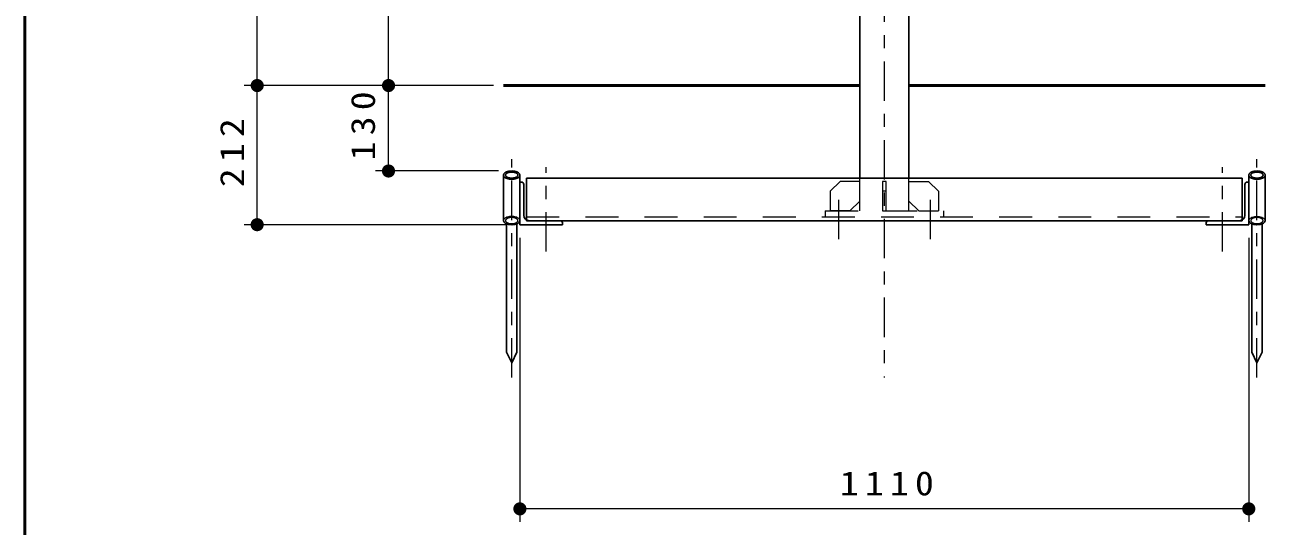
# Model space of a CAD drawing. Units: millimetres on the paper, scale 1:20. Extents: x -385 to 178, y 0 to 267.
# Drawn here: x -385 to -290.6, y 48.6 to 86.8 of the extents above; entities that cross this region are included whole.
import ezdxf

# ---------------------------------------------------------------- set-up
doc = ezdxf.new("R2010")
doc.units = ezdxf.units.MM
doc.linetypes.add('USER1', pattern=[4.5, 2.5, -2])
doc.linetypes.add('USER2', pattern=[6, 3, -1, 1, -1])
doc.layers.add('1_20', color=7, linetype='Continuous', lineweight=25)
doc.layers.add('LY_3', color=7, linetype='Continuous', lineweight=13)
doc.styles.add('ＭＳ ゴシック', font='')
doc.styles.get('ＭＳ ゴシック').set_extended_font_data('MS Gothic')

# ---------------------------------------------------------------- blocks, each defined once
blk = doc.blocks.new('filled_dot')
at = {"color": 0, "linetype": 'Continuous', "lineweight": -2, "const_width": 1.25}
blk.add_lwpolyline([(-0.625, 0, 1), (0.625, 0, 1)], format="xyb", close=True, dxfattribs=at)

msp = doc.modelspace()

# ---------------------------------------------------------------- linework, layer by layer
at = {"layer": '1_20', "lineweight": 13}
for p, q in [((-367.306, 82.127), (-367.306, 116.127)), ((-357.306, 82.127), (-357.306, 109.627)), ((-349.304, 82.127), (-368.306, 82.127)), ((-349.554, 82.127), (-368.306, 82.127)), ((-367.306, 71.527), (-367.306, 82.127)), ((-350.554, 82.127), (-358.306, 82.127)), ((-349.554, 82.127), (-358.306, 82.127)), ((-357.306, 75.616), (-357.306, 82.127)), ((-348.929, 75.616), (-358.306, 75.616)), ((-348.304, 71.527), (-368.306, 71.527)), ((-347.304, 70.527), (-347.304, 48.881)), ((-291.804, 70.527), (-291.804, 48.881)), ((-291.804, 49.881), (-347.304, 49.881))]:
    msp.add_line(p, q, dxfattribs=at)
at = {"layer": '1_20', "linetype": 'USER2', "lineweight": 13}
for p, q in [((-319.554, 113.969), (-319.554, 59.881)), ((-347.929, 59.881), (-347.929, 76.516)), ((-291.179, 59.881), (-291.179, 76.516)), ((-345.304, 69.483), (-345.304, 75.916)), ((-293.804, 69.483), (-293.804, 75.916)), ((-323.054, 73.421), (-323.054, 70.431)), ((-316.054, 73.421), (-316.054, 70.431))]:
    msp.add_line(p, q, dxfattribs=at)
at = {"layer": '1_20', "color": 5}
for p, q in [((-321.429, 82.127), (-321.429, 95.377)), ((-317.679, 82.127), (-317.679, 95.377)), ((-321.429, 75.077), (-321.429, 82.127)), ((-317.679, 75.077), (-317.679, 82.127))]:
    msp.add_line(p, q, dxfattribs=at)
at = {"layer": '1_20', "lineweight": 50}
for p, q in [((-348.554, 82.127), (-321.429, 82.127)), ((-317.679, 82.127), (-290.554, 82.127))]:
    msp.add_line(p, q, dxfattribs=at)
at = {"layer": '1_20'}
for p, q in [((-348.554, 71.839), (-348.554, 75.303)), ((-347.304, 71.839), (-347.304, 75.303)), ((-347.304, 71.527), (-347.304, 74.777)), ((-347.304, 74.777), (-347.204, 74.777)), ((-346.804, 75.077), (-346.804, 71.827)), ((-292.304, 75.077), (-346.804, 75.077)), ((-292.304, 75.077), (-292.304, 71.827)), ((-291.804, 74.777), (-291.904, 74.777)), ((-291.804, 71.839), (-291.804, 75.303)), ((-291.804, 71.527), (-291.804, 74.777)), ((-290.554, 71.839), (-290.554, 75.303)), ((-347.004, 72.252), (-347.004, 74.577)), ((-292.104, 72.252), (-292.104, 74.577)), ((-346.804, 71.827), (-292.304, 71.827)), ((-346.579, 71.827), (-344.254, 71.827)), ((-292.529, 71.827), (-294.854, 71.827)), ((-348.329, 71.599), (-348.329, 61.821)), ((-347.529, 71.599), (-347.529, 61.821)), ((-347.304, 71.527), (-344.054, 71.527)), ((-344.054, 71.527), (-344.054, 71.627)), ((-295.054, 71.527), (-295.054, 71.627)), ((-291.804, 71.527), (-295.054, 71.527)), ((-291.579, 71.599), (-291.579, 61.821)), ((-290.779, 71.599), (-290.779, 61.821)), ((-347.929, 61.001), (-348.329, 61.821)), ((-347.929, 61.001), (-347.529, 61.821)), ((-291.179, 61.001), (-291.579, 61.821)), ((-291.179, 61.001), (-290.779, 61.821))]:
    msp.add_line(p, q, dxfattribs=at)
at = {"layer": '1_20', "linetype": 'USER1', "lineweight": 13}
for p, q in [((-323.679, 74.077), (-322.929, 74.827)), ((-321.429, 74.827), (-322.929, 74.827)), ((-321.429, 73.327), (-321.429, 74.827)), ((-319.704, 74.827), (-319.704, 72.577)), ((-319.404, 74.827), (-319.704, 74.827)), ((-319.404, 72.577), (-319.404, 74.827)), ((-317.679, 74.827), (-316.179, 74.827)), ((-317.679, 73.327), (-317.679, 74.827)), ((-315.429, 74.077), (-316.179, 74.827)), ((-323.679, 74.077), (-323.679, 72.577)), ((-319.404, 74.077), (-319.704, 74.077)), ((-315.429, 74.077), (-315.429, 72.577)), ((-321.429, 73.327), (-322.179, 72.577)), ((-317.679, 73.327), (-316.929, 72.577)), ((-346.804, 72.127), (-292.304, 72.127)), ((-322.179, 72.577), (-323.679, 72.577)), ((-319.704, 72.577), (-319.404, 72.577)), ((-316.929, 72.577), (-315.429, 72.577))]:
    msp.add_line(p, q, dxfattribs=at)
at = {"layer": '1_20', "color": 5, "linetype": 'USER1', "lineweight": 13}
for p, q in [((-321.429, 72.577), (-321.429, 75.077)), ((-317.679, 72.577), (-317.679, 75.077)), ((-324.054, 72.577), (-324.054, 72.127)), ((-324.054, 72.577), (-315.054, 72.577)), ((-315.054, 72.577), (-315.054, 72.127))]:
    msp.add_line(p, q, dxfattribs=at)
at = {"layer": '1_20'}
for points in [[(-348.554, 75.303), (-348.551, 75.276), (-348.544, 75.249), (-348.533, 75.222), (-348.516, 75.196), (-348.495, 75.171), (-348.47, 75.147), (-348.441, 75.124), (-348.408, 75.102), (-348.371, 75.082), (-348.331, 75.064), (-348.287, 75.047), (-348.241, 75.033), (-348.193, 75.02), (-348.143, 75.01), (-348.091, 75.001), (-348.037, 74.996), (-347.983, 74.992), (-347.929, 74.991), (-347.874, 74.992), (-347.82, 74.996), (-347.767, 75.001), (-347.715, 75.01), (-347.665, 75.02), (-347.616, 75.033), (-347.57, 75.047), (-347.527, 75.064), (-347.487, 75.082), (-347.45, 75.102), (-347.417, 75.124), (-347.388, 75.147), (-347.362, 75.171), (-347.342, 75.196), (-347.325, 75.222), (-347.313, 75.249), (-347.306, 75.276), (-347.304, 75.303), (-347.306, 75.331), (-347.313, 75.358), (-347.325, 75.384), (-347.342, 75.41), (-347.362, 75.435), (-347.388, 75.46), (-347.417, 75.483), (-347.45, 75.504), (-347.487, 75.524), (-347.527, 75.543), (-347.57, 75.559), (-347.616, 75.574), (-347.665, 75.587), (-347.715, 75.597), (-347.767, 75.605), (-347.82, 75.611), (-347.874, 75.615), (-347.929, 75.616), (-347.983, 75.615), (-348.037, 75.611), (-348.091, 75.605), (-348.143, 75.597), (-348.193, 75.587), (-348.241, 75.574), (-348.287, 75.559), (-348.331, 75.543), (-348.371, 75.524), (-348.408, 75.504), (-348.441, 75.483), (-348.47, 75.46), (-348.495, 75.435), (-348.516, 75.41), (-348.533, 75.384), (-348.544, 75.358), (-348.551, 75.331)], [(-290.554, 75.303), (-290.556, 75.331), (-290.563, 75.358), (-290.575, 75.384), (-290.592, 75.41), (-290.612, 75.435), (-290.638, 75.46), (-290.667, 75.483), (-290.7, 75.504), (-290.737, 75.524), (-290.777, 75.543), (-290.82, 75.559), (-290.866, 75.574), (-290.915, 75.587), (-290.965, 75.597), (-291.017, 75.605), (-291.07, 75.611), (-291.124, 75.615), (-291.179, 75.616), (-291.233, 75.615), (-291.287, 75.611), (-291.341, 75.605), (-291.393, 75.597), (-291.443, 75.587), (-291.491, 75.574), (-291.537, 75.559), (-291.581, 75.543), (-291.621, 75.524), (-291.658, 75.504), (-291.691, 75.483), (-291.72, 75.46), (-291.745, 75.435), (-291.766, 75.41), (-291.783, 75.384), (-291.794, 75.358), (-291.801, 75.331), (-291.804, 75.303), (-291.801, 75.276), (-291.794, 75.249), (-291.783, 75.222), (-291.766, 75.196), (-291.745, 75.171), (-291.72, 75.147), (-291.691, 75.124), (-291.658, 75.102), (-291.621, 75.082), (-291.581, 75.064), (-291.537, 75.047), (-291.491, 75.033), (-291.443, 75.02), (-291.393, 75.01), (-291.341, 75.001), (-291.287, 74.996), (-291.233, 74.992), (-291.179, 74.991), (-291.124, 74.992), (-291.07, 74.996), (-291.017, 75.001), (-290.965, 75.01), (-290.915, 75.02), (-290.866, 75.033), (-290.82, 75.047), (-290.777, 75.064), (-290.737, 75.082), (-290.7, 75.102), (-290.667, 75.124), (-290.638, 75.147), (-290.612, 75.171), (-290.592, 75.196), (-290.575, 75.222), (-290.563, 75.249), (-290.556, 75.276)], [(-348.394, 75.303), (-348.392, 75.283), (-348.387, 75.263), (-348.378, 75.243), (-348.366, 75.224), (-348.35, 75.205), (-348.332, 75.187), (-348.31, 75.17), (-348.285, 75.154), (-348.258, 75.139), (-348.228, 75.125), (-348.196, 75.113), (-348.161, 75.102), (-348.125, 75.093), (-348.088, 75.085), (-348.049, 75.079), (-348.01, 75.074), (-347.969, 75.072), (-347.929, 75.071), (-347.888, 75.072), (-347.848, 75.074), (-347.808, 75.079), (-347.77, 75.085), (-347.732, 75.093), (-347.696, 75.102), (-347.662, 75.113), (-347.63, 75.125), (-347.6, 75.139), (-347.573, 75.154), (-347.548, 75.17), (-347.526, 75.187), (-347.507, 75.205), (-347.492, 75.224), (-347.48, 75.243), (-347.471, 75.263), (-347.466, 75.283), (-347.464, 75.303), (-347.466, 75.324), (-347.471, 75.344), (-347.48, 75.363), (-347.492, 75.383), (-347.507, 75.402), (-347.526, 75.42), (-347.548, 75.437), (-347.573, 75.453), (-347.6, 75.468), (-347.63, 75.481), (-347.662, 75.494), (-347.696, 75.505), (-347.732, 75.514), (-347.77, 75.522), (-347.808, 75.528), (-347.848, 75.532), (-347.888, 75.535), (-347.929, 75.536), (-347.969, 75.535), (-348.01, 75.532), (-348.049, 75.528), (-348.088, 75.522), (-348.125, 75.514), (-348.161, 75.505), (-348.196, 75.494), (-348.228, 75.481), (-348.258, 75.468), (-348.285, 75.453), (-348.31, 75.437), (-348.332, 75.42), (-348.35, 75.402), (-348.366, 75.383), (-348.378, 75.363), (-348.387, 75.344), (-348.392, 75.324)], [(-290.714, 75.303), (-290.716, 75.324), (-290.721, 75.344), (-290.73, 75.363), (-290.742, 75.383), (-290.757, 75.402), (-290.776, 75.42), (-290.798, 75.437), (-290.823, 75.453), (-290.85, 75.468), (-290.88, 75.481), (-290.912, 75.494), (-290.946, 75.505), (-290.982, 75.514), (-291.02, 75.522), (-291.058, 75.528), (-291.098, 75.532), (-291.138, 75.535), (-291.179, 75.536), (-291.219, 75.535), (-291.26, 75.532), (-291.299, 75.528), (-291.338, 75.522), (-291.375, 75.514), (-291.411, 75.505), (-291.446, 75.494), (-291.478, 75.481), (-291.508, 75.468), (-291.535, 75.453), (-291.56, 75.437), (-291.582, 75.42), (-291.6, 75.402), (-291.616, 75.383), (-291.628, 75.363), (-291.637, 75.344), (-291.642, 75.324), (-291.644, 75.303), (-291.642, 75.283), (-291.637, 75.263), (-291.628, 75.243), (-291.616, 75.224), (-291.6, 75.205), (-291.582, 75.187), (-291.56, 75.17), (-291.535, 75.154), (-291.508, 75.139), (-291.478, 75.125), (-291.446, 75.113), (-291.411, 75.102), (-291.375, 75.093), (-291.338, 75.085), (-291.299, 75.079), (-291.26, 75.074), (-291.219, 75.072), (-291.179, 75.071), (-291.138, 75.072), (-291.098, 75.074), (-291.058, 75.079), (-291.02, 75.085), (-290.982, 75.093), (-290.946, 75.102), (-290.912, 75.113), (-290.88, 75.125), (-290.85, 75.139), (-290.823, 75.154), (-290.798, 75.17), (-290.776, 75.187), (-290.757, 75.205), (-290.742, 75.224), (-290.73, 75.243), (-290.721, 75.263), (-290.716, 75.283)]]:
    msp.add_lwpolyline(points, close=True, dxfattribs=at)
at = {"layer": '1_20', "linetype": 'USER1', "lineweight": 13}
for points in [[(-347.304, 71.839), (-347.309, 71.88), (-347.325, 71.92), (-347.351, 71.959), (-347.388, 71.995), (-347.433, 72.029), (-347.487, 72.06), (-347.548, 72.087), (-347.616, 72.11), (-347.69, 72.128), (-347.767, 72.141), (-347.847, 72.149), (-347.929, 72.152), (-348.01, 72.149), (-348.091, 72.141), (-348.168, 72.128), (-348.241, 72.11), (-348.309, 72.087), (-348.371, 72.06), (-348.425, 72.029), (-348.47, 71.995), (-348.506, 71.959), (-348.533, 71.92), (-348.548, 71.88), (-348.554, 71.839)], [(-291.804, 71.839), (-291.798, 71.88), (-291.783, 71.92), (-291.756, 71.959), (-291.72, 71.995), (-291.675, 72.029), (-291.621, 72.06), (-291.559, 72.087), (-291.491, 72.11), (-291.418, 72.128), (-291.341, 72.141), (-291.26, 72.149), (-291.179, 72.152), (-291.097, 72.149), (-291.017, 72.141), (-290.94, 72.128), (-290.866, 72.11), (-290.798, 72.087), (-290.737, 72.06), (-290.683, 72.029), (-290.638, 71.995), (-290.601, 71.959), (-290.575, 71.92), (-290.559, 71.88), (-290.554, 71.839)]]:
    msp.add_lwpolyline(points, dxfattribs=at)
at = {"layer": '1_20'}
for points in [[(-348.554, 71.839), (-348.548, 71.798), (-348.533, 71.758), (-348.506, 71.72), (-348.47, 71.683), (-348.425, 71.649), (-348.371, 71.618), (-348.309, 71.591), (-348.241, 71.569), (-348.168, 71.551), (-348.091, 71.537), (-348.01, 71.529), (-347.929, 71.527), (-347.847, 71.529), (-347.767, 71.537), (-347.69, 71.551), (-347.616, 71.569), (-347.548, 71.591), (-347.487, 71.618), (-347.433, 71.649), (-347.388, 71.683), (-347.351, 71.72), (-347.325, 71.758), (-347.309, 71.798), (-347.304, 71.839)], [(-290.554, 71.839), (-290.559, 71.798), (-290.575, 71.758), (-290.601, 71.72), (-290.638, 71.683), (-290.683, 71.649), (-290.737, 71.618), (-290.798, 71.591), (-290.866, 71.569), (-290.94, 71.551), (-291.017, 71.537), (-291.097, 71.529), (-291.179, 71.527), (-291.26, 71.529), (-291.341, 71.537), (-291.418, 71.551), (-291.491, 71.569), (-291.559, 71.591), (-291.621, 71.618), (-291.675, 71.649), (-291.72, 71.683), (-291.756, 71.72), (-291.783, 71.758), (-291.798, 71.798), (-291.804, 71.839)]]:
    msp.add_lwpolyline(points, dxfattribs=at)
at = {"layer": '1_20', "linetype": 'USER1', "lineweight": 13}
for points in [[(-348.394, 71.839), (-348.392, 71.819), (-348.387, 71.799), (-348.378, 71.779), (-348.366, 71.76), (-348.35, 71.741), (-348.332, 71.723), (-348.31, 71.706), (-348.285, 71.69), (-348.258, 71.675), (-348.228, 71.661), (-348.196, 71.649), (-348.161, 71.638), (-348.125, 71.629), (-348.088, 71.621), (-348.049, 71.615), (-348.01, 71.61), (-347.969, 71.608), (-347.929, 71.607), (-347.888, 71.608), (-347.848, 71.61), (-347.808, 71.615), (-347.77, 71.621), (-347.732, 71.629), (-347.696, 71.638), (-347.662, 71.649), (-347.63, 71.661), (-347.6, 71.675), (-347.573, 71.69), (-347.548, 71.706), (-347.526, 71.723), (-347.507, 71.741), (-347.492, 71.76), (-347.48, 71.779), (-347.471, 71.799), (-347.466, 71.819), (-347.464, 71.839), (-347.466, 71.859), (-347.471, 71.88), (-347.48, 71.899), (-347.492, 71.919), (-347.507, 71.937), (-347.526, 71.955), (-347.548, 71.973), (-347.573, 71.989), (-347.6, 72.004), (-347.63, 72.017), (-347.662, 72.03), (-347.696, 72.041), (-347.732, 72.05), (-347.77, 72.058), (-347.808, 72.064), (-347.848, 72.068), (-347.888, 72.071), (-347.929, 72.072), (-347.969, 72.071), (-348.01, 72.068), (-348.049, 72.064), (-348.088, 72.058), (-348.125, 72.05), (-348.161, 72.041), (-348.196, 72.03), (-348.228, 72.017), (-348.258, 72.004), (-348.285, 71.989), (-348.31, 71.973), (-348.332, 71.955), (-348.35, 71.937), (-348.366, 71.919), (-348.378, 71.899), (-348.387, 71.88), (-348.392, 71.859)], [(-290.714, 71.839), (-290.716, 71.859), (-290.721, 71.88), (-290.73, 71.899), (-290.742, 71.919), (-290.757, 71.937), (-290.776, 71.955), (-290.798, 71.973), (-290.823, 71.989), (-290.85, 72.004), (-290.88, 72.017), (-290.912, 72.03), (-290.946, 72.041), (-290.982, 72.05), (-291.02, 72.058), (-291.058, 72.064), (-291.098, 72.068), (-291.138, 72.071), (-291.179, 72.072), (-291.219, 72.071), (-291.26, 72.068), (-291.299, 72.064), (-291.338, 72.058), (-291.375, 72.05), (-291.411, 72.041), (-291.446, 72.03), (-291.478, 72.017), (-291.508, 72.004), (-291.535, 71.989), (-291.56, 71.973), (-291.582, 71.955), (-291.6, 71.937), (-291.616, 71.919), (-291.628, 71.899), (-291.637, 71.88), (-291.642, 71.859), (-291.644, 71.839), (-291.642, 71.819), (-291.637, 71.799), (-291.628, 71.779), (-291.616, 71.76), (-291.6, 71.741), (-291.582, 71.723), (-291.56, 71.706), (-291.535, 71.69), (-291.508, 71.675), (-291.478, 71.661), (-291.446, 71.649), (-291.411, 71.638), (-291.375, 71.629), (-291.338, 71.621), (-291.299, 71.615), (-291.26, 71.61), (-291.219, 71.608), (-291.179, 71.607), (-291.138, 71.608), (-291.098, 71.61), (-291.058, 71.615), (-291.02, 71.621), (-290.982, 71.629), (-290.946, 71.638), (-290.912, 71.649), (-290.88, 71.661), (-290.85, 71.675), (-290.823, 71.69), (-290.798, 71.706), (-290.776, 71.723), (-290.757, 71.741), (-290.742, 71.76), (-290.73, 71.779), (-290.721, 71.799), (-290.716, 71.819)]]:
    msp.add_lwpolyline(points, close=True, dxfattribs=at)
at = {"layer": '1_20'}
for centre, radius, start, end in [((-347.204, 74.577), 0.2, 0, 90), ((-291.904, 74.577), 0.2, 90, 180), ((-346.579, 72.252), 0.425, 180, 270), ((-344.254, 71.627), 0.2, 0, 90), ((-294.854, 71.627), 0.2, 90, 180), ((-292.529, 72.252), 0.425, 270, 0)]:
    msp.add_arc(centre, radius, start, end, dxfattribs=at)
at = {"layer": 'LY_3', "lineweight": 50}
msp.add_line((-385, 267), (-385, 0), dxfattribs=at)

# ---------------------------------------------------------------- block references
at = {"layer": '1_20', "lineweight": 13, "xscale": 0.4, "yscale": 0.4}
for p, rotation in [((-367.306, 82.127), 270), ((-367.306, 82.127), 90), ((-357.306, 82.127), 270), ((-357.306, 82.127), 90), ((-357.306, 75.616), 90), ((-367.306, 71.527), 90), ((-291.804, 49.881), 180)]:
    msp.add_blockref('filled_dot', p, dxfattribs=dict(at, rotation=rotation))
msp.add_blockref('filled_dot', (-347.304, 49.881), dxfattribs=at)

# ---------------------------------------------------------------- texts
at = {"layer": '1_20', "char_height": 1.833, "attachment_point": 8, "rotation": 90, "style": 'ＭＳ ゴシック'}
for s, insert in [('\\T1.33;\\W1.15;130', (-358.306, 79.292)), ('\\T1.33;\\W1.15;212', (-368.306, 77.243))]:
    msp.add_mtext(s, dxfattribs=dict(at, insert=insert))
at = {"layer": '1_20', "insert": (-319.126, 50.881), "char_height": 1.833, "attachment_point": 8, "style": 'ＭＳ ゴシック'}
msp.add_mtext('\\T1.33;\\W1.15;1110', dxfattribs=at)

doc.saveas('drawing.dxf')
